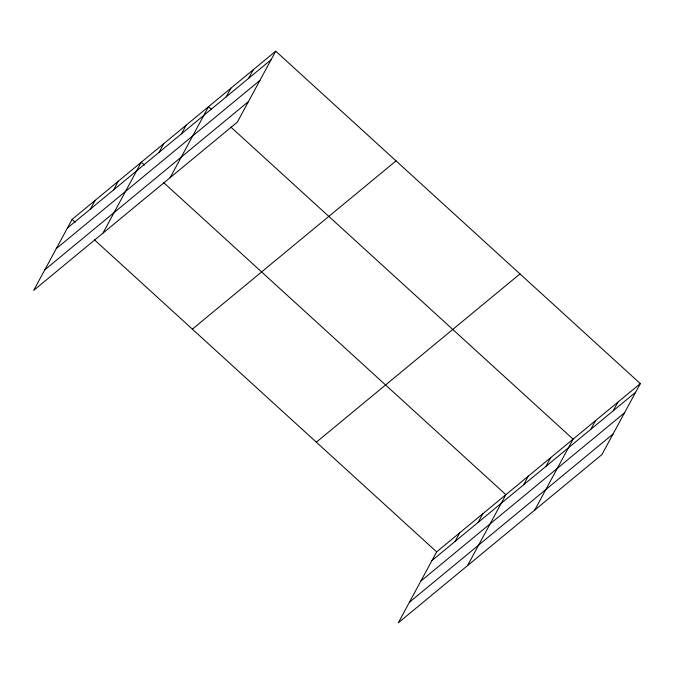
<?xml version="1.0" encoding="UTF-8"?>
<svg xmlns="http://www.w3.org/2000/svg" width="674" height="674" viewBox="0 0 674 674"><rect width="100%" height="100%" fill="white"/><g stroke="black" fill="none" stroke-linecap="round" stroke-linejoin="round"><path stroke-width="1.01" d="M275.717 51.173L72.059 219.429L33.7 290.368L237.358 122.112L275.717 51.173L640.3 383.632L601.941 454.571L398.283 622.827L436.642 551.888L640.3 383.632M90.459 209.007L95.135 200.363M113.544 189.942L118.22 181.289M102.945 233.162L141.304 162.223L144.388 165.037M159.022 152.366L163.706 143.714M181.424 133.856L186.108 125.204M170.151 177.641L208.51 106.694L211.594 109.508M226.228 96.837L230.912 88.193M248.63 78.327L253.314 69.683M455.051 541.466L459.727 532.822M478.127 522.401L482.803 513.748M467.529 565.621L505.888 494.682L163.664 182.62M523.614 484.817L528.29 476.173M546.016 466.315L550.692 457.663M534.735 510.092L573.094 439.153L230.87 127.091M590.82 429.296L595.496 420.643M613.222 410.786L617.898 402.142M67.383 228.082L271.032 59.818M56.262 248.639L259.92 80.375M44.813 269.811L248.47 101.555M192.368 329.139L396.026 160.884M316.333 442.178L519.983 273.922M431.967 560.541L635.624 392.276M420.854 581.089L624.512 412.833M409.404 602.27L613.054 434.014M72.059 219.429L75.143 222.243M94.427 239.826L436.642 551.888"/></g></svg>
